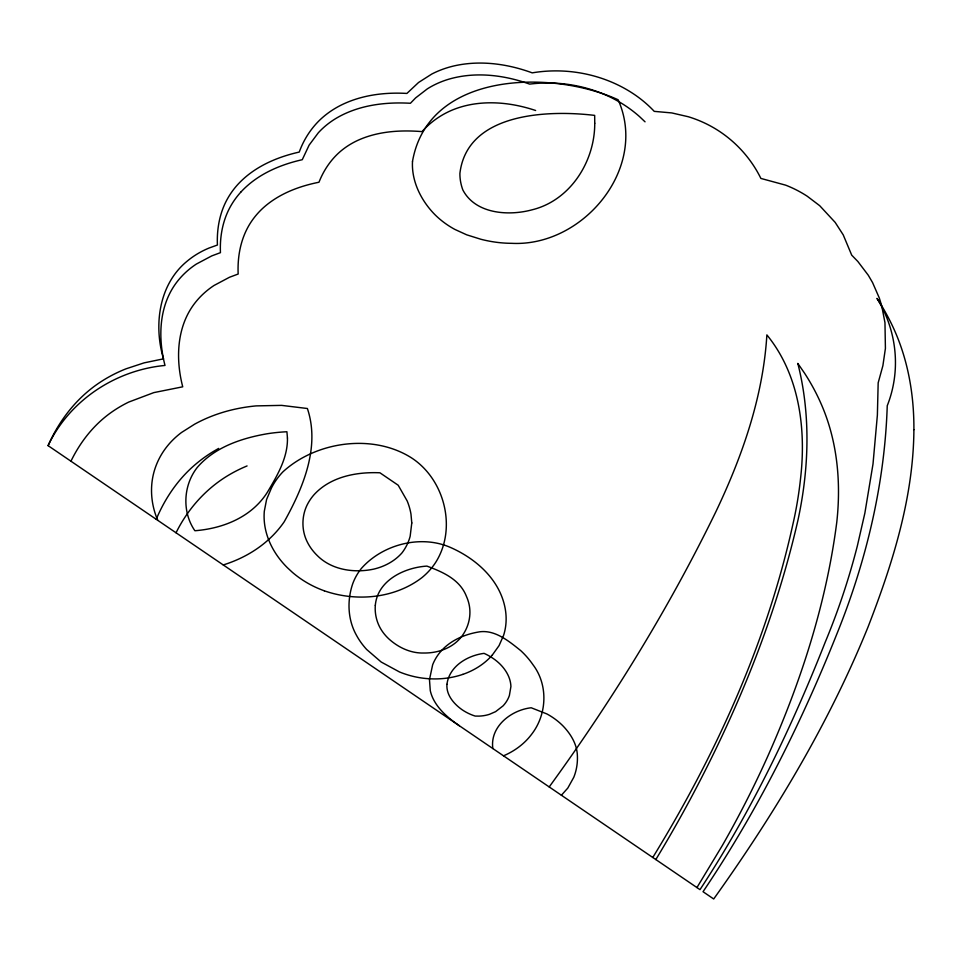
<?xml version="1.0" encoding="UTF-8"?>
<svg xmlns="http://www.w3.org/2000/svg" width="962" height="962" viewBox="0 0 962 962"><rect width="100%" height="100%" fill="white"/><g stroke="black" fill="none" stroke-linecap="round" stroke-linejoin="round"><path stroke-width="1.44" d="M156.241 519.3C164.767 498.893 177.429 480.038 194.192 465.488A179.966 145.226 19.9 0 1 213.372 451.479L218.639 448.424M48.1 445.647C59.416 419.805 77.597 396.669 101.491 381.385A167.701 135.329 19.9 0 1 126.01 368.819L144.096 362.866L163.504 358.838C153.511 325.372 158.766 284.379 187.097 261.219A103.114 83.213 19.9 0 1 208.922 248.088L217.412 245.021C216.811 230.88 219.011 216.534 224.988 203.643A114.839 92.665 19.9 0 1 238.155 184.103C254.184 166.859 276.611 157.143 299.242 152.068C303.715 139.682 310.979 128.331 320.574 119.3A111.219 89.755 19.9 0 1 339.586 105.904C360.197 95.214 383.934 92.111 406.902 93.434L418.554 82.491L431.842 74.014A103.956 83.886 19.9 0 1 454.329 65.849C480.242 60.029 507.503 63.793 532.214 72.859C568.073 66.811 606.325 74.747 636.183 95.695A105.543 85.173 19.9 0 1 654.244 111.364L671.777 112.927L688.395 116.763A97.559 78.728 19.9 0 1 711.291 126.431C732.623 138.167 750.156 156.565 760.882 178.427L785.701 185.173A95.022 76.671 19.9 0 1 807.274 196.26L819.708 205.7L835.172 222.39L843.229 234.884L851.707 255.146L857.851 261.484L868.277 275.228L872.558 282.563L879.316 298.028L881.781 306.084L884.968 322.703L885.413 348.4L882.888 365.692L878.174 382.828L877.38 415.103L873.003 464.009L864.862 513.143L857.37 545.827A1077.488 869.492 19.9 0 1 825.192 642.243C791.281 728.342 750.865 812.205 699.987 889.634L48.1 445.647C69.456 400.384 115.548 370.117 165.007 365.44C157.624 337.073 158.934 304.052 178.138 280.459A107.66 86.881 19.9 0 1 196.332 264.081L211.772 255.892L220.442 252.657C219.829 238.516 222.03 224.17 228.018 211.279A114.839 92.665 19.9 0 1 241.173 191.739M70.947 461.207C79.545 443.482 91.739 427.356 107.383 415.271A152.405 122.98 19.9 0 1 128.74 402.068L153.8 392.616L182.732 386.808C175.349 358.441 176.671 325.421 195.875 301.827A107.66 86.881 19.9 0 1 214.057 285.461L229.497 277.26L238.167 274.026C237.41 257.395 240.368 240.332 248.737 225.781A108.971 87.927 19.9 0 1 263.347 207.756C278.812 193.855 298.833 186.243 318.975 182.239C323.472 170.779 330.411 160.233 339.67 152.068A94.637 76.359 19.9 0 1 357.587 140.464C377.645 131.253 400.3 129.858 422.017 131.614C430.122 122.487 440.247 115.224 451.455 110.402A97.294 78.511 19.9 0 1 472.595 104.269C493.71 100.794 515.452 103.752 535.63 110.498M176.046 532.78C188.023 508.489 206.926 487.506 230.519 474.05A163.648 132.059 19.9 0 1 247.078 465.933M652.777 857.479C715.848 754.593 766.714 643.001 792.784 524.771A589.586 475.769 19.9 0 0 800.564 478.391C806.3 428.799 799.374 374.675 766.87 334.896C763.131 396.801 742.279 456.361 715.764 511.952C668.77 608.441 612.277 700.156 549.206 786.94M696.945 887.565L722.33 845.514A1575.022 1270.982 19.9 0 0 767.015 757.96C800.528 682.984 826.298 603.883 836.772 522.222C841.233 481.998 837.349 440.199 820.73 402.97A233.874 188.732 19.9 0 0 804.509 373.124L797.811 363.408C810.882 414.718 809.078 468.915 797.907 520.394C775.637 617.784 737.445 711.014 690.427 798.965A2040.823 1646.872 19.9 0 1 655.819 859.559M492.207 655.194L499.074 645.61L503.607 635.317A80.664 65.091 19.9 0 0 505.038 607.78C499.531 579.593 476.238 558.922 450.986 547.679C421.14 534.283 382.587 544.264 361.291 568.542A81.133 65.464 19.9 0 0 352.705 583.802C347.029 600.372 347.667 619.275 356.193 634.788A73.413 59.235 19.9 0 0 366.654 649.47L381.205 662.036L399.483 671.957A76.78 61.953 19.9 0 0 418.927 677.561C433.537 680.074 448.785 679.172 462.854 674.374M241.173 191.739C257.203 174.495 279.629 164.779 302.272 159.704L309.115 145.13L318.314 132.792A106.181 85.69 19.9 0 1 336.027 118.374C358.285 105.135 384.956 101.816 410.425 103.271L415.632 97.896L427.332 88.865A98.352 79.365 19.9 0 1 447.631 79.545C474.458 71.344 503.559 74.808 529.629 84.103C556.048 80.832 583.369 84.764 607.599 95.863A109.019 87.975 19.9 0 1 639.55 116.618L645.045 121.825M561.387 795.237L567.772 788.118L573.773 777.308A77.754 62.734 19.9 0 0 577.212 753.114C576.142 742.904 570.382 733.753 563.467 726.418A58.886 47.523 19.9 0 0 546.921 713.948L531.192 707.767C511.219 709.992 489.718 726.599 492.845 748.556M324.29 590.8C356.289 602.008 394.624 598.568 421.933 577.633A93.999 75.854 19.9 0 0 435.654 562.421C457.178 528.523 444.733 479.292 411.327 457.756C372.595 433.309 316.125 441.402 282.948 471.813A97.246 78.475 19.9 0 0 271.416 488.095L266.582 499.494L264.31 511.267A85.245 68.795 19.9 0 0 287.337 567.664L292.46 572.402A84.319 68.049 19.9 0 0 310.738 584.836A83.754 67.581 19.9 0 0 324.29 590.8M459.343 725.733C449.001 718.602 438.828 710.233 433.14 698.773A45.875 37.025 19.9 0 1 430.279 690.644L429.473 679.617L432.659 664.754A68.891 55.592 19.9 0 1 443.807 648.244C453.631 638.9 466.75 633.802 480.002 631.769C495.466 629.882 509.235 641.438 520.707 650.601A80.483 64.947 19.9 0 1 532.936 664.682C548.364 684.896 547.053 714.321 531.721 734.15A89.37 72.114 19.9 0 1 503.511 755.831M157.768 520.334C151.311 505.399 149.627 488.359 153.824 472.582A108.478 87.542 19.9 0 1 181.553 432.467L194.589 424.206A164.779 132.972 19.9 0 1 256.193 405.892L281.601 405.375L307.383 408.513C320.382 447.102 302.934 488.227 284.211 521.777A145.587 117.484 19.9 0 1 223.256 564.947M492.195 655.194A85.955 69.36 19.9 0 1 462.854 674.374M287.446 438.023C287.83 457.251 277.886 474.47 268.434 490.5A103.619 83.622 19.9 0 1 246.729 513.612C231.493 524.098 213.179 529.28 194.889 530.747C181.878 512.012 183.201 485.413 197.174 467.556C214.55 447.162 241.642 438.143 267.304 433.742A172.222 138.973 19.9 0 1 286.916 431.746L287.446 438.023M913.9 429.629C913.455 497.859 892.423 564.069 867.989 627.104C828.715 723.989 774.35 814.068 713.696 898.977L703.03 891.714C757.058 811.555 800.576 724.687 836.435 635.028C866.016 562.193 884.727 484.475 887.241 405.736A179.1 144.528 19.9 0 0 894.347 378.679C898.207 350.962 891.834 322.078 876.983 298.388A245.791 198.352 19.9 0 1 893.987 329.208C908.212 360.618 914.092 395.286 913.9 429.629M375.312 605.314C374.627 614.069 376.839 622.991 381.625 630.351A44.3 35.75 19.9 0 0 388.949 638.996C398.424 647.546 410.75 653.366 423.701 653.018A52.549 42.412 19.9 0 0 456.902 641.63C466.69 632.876 471.62 618.975 469.396 606.012A50.83 41.017 19.9 0 0 466.366 596.199C459.788 579.413 442.76 571.933 426.887 566.101C404.509 567.52 377.537 580.314 375.312 605.314M411.784 522.955L410.161 536.243A71.669 57.828 19.9 0 1 401.996 552.873A64.839 52.321 19.9 0 1 373.737 569.119C354.461 573.22 331.974 570.141 317.508 555.783A50.577 40.813 19.9 0 1 307.359 542.135C301.755 531.108 301.503 517.7 306.469 506.397A69.553 56.121 19.9 0 1 314.057 494.708C330.495 476.659 356.505 471.765 379.918 472.787L398.196 485.233L407.215 501.022A79.762 64.37 19.9 0 1 410.966 514.045L411.784 522.955M412.494 161.472C411.399 181.397 421.248 200.83 435.028 214.766A75.144 60.642 19.9 0 0 454.858 229.413L466.666 234.812L480.832 239.249A105.952 85.498 19.9 0 0 511.736 243.326C583.02 246.969 648.665 168.242 618.145 99.783C551.779 69.529 428.234 71.008 412.494 161.472M594.744 123.244C594.889 161.412 570.394 200.445 532.082 209.812C508.489 216.209 475.396 213.997 462.83 189.923A61.953 50 19.9 0 1 459.908 173.352C467.183 112.59 547.979 109.812 594.672 115.392L594.744 123.244M446.945 684.343C446.079 694.913 453.956 704.016 462.109 709.74A40.404 32.6 19.9 0 0 475.156 716.065L479.004 716.113A36.905 29.774 19.9 0 0 489.538 714.297L495.622 711.639L503.078 705.855A43.025 34.716 19.9 0 0 509.379 695.55L510.918 686.519A37.145 29.966 19.9 0 0 508.742 676.707C504.196 665.92 494.552 658.068 484.066 653.366C467.412 655.495 449.182 666.317 446.945 684.343"/></g></svg>
